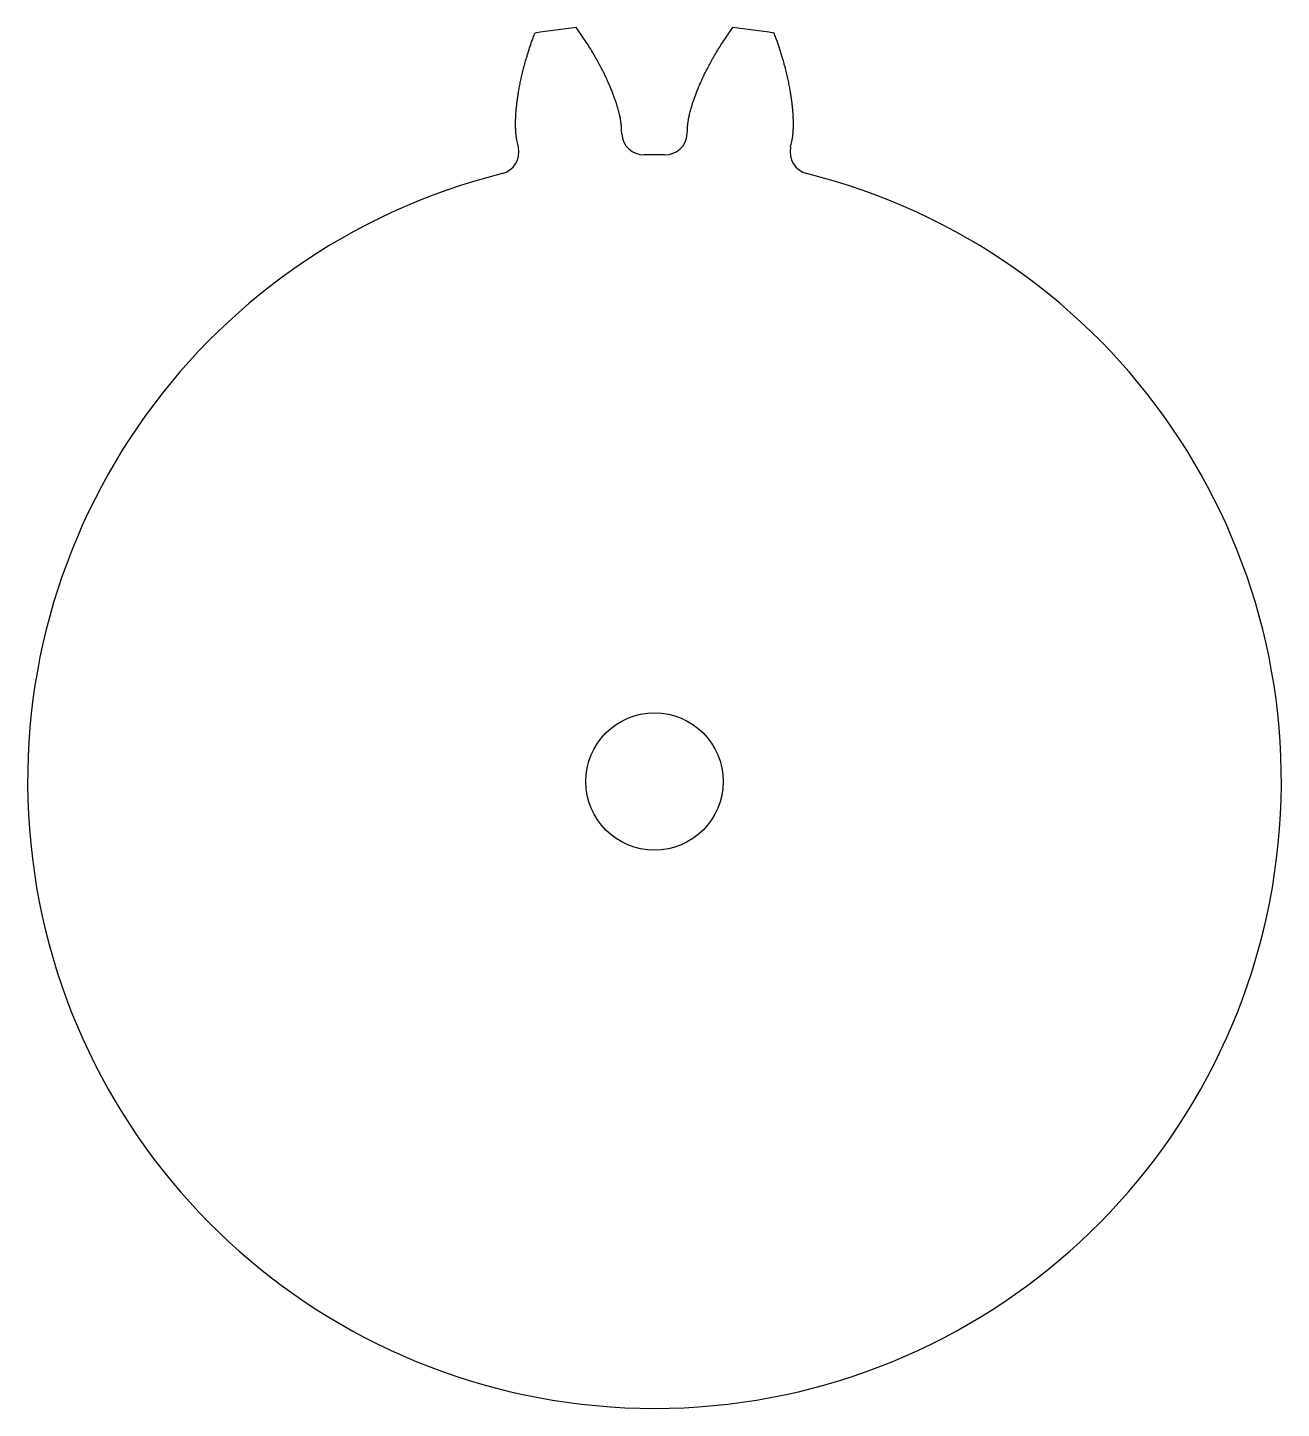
# Model space of a CAD drawing. Extents: x 36.3 to 63.7, y 136.3 to 166.5.
import ezdxf

# ---------------------------------------------------------------- set-up
doc = ezdxf.new("R2010")
doc.units = 0
doc.header["$MEASUREMENT"] = 0
doc.layers.add('VISIBLE', color=7, linetype='CONTINUOUS')

msp = doc.modelspace()

# ---------------------------------------------------------------- linework, layer by layer
at = {"layer": 'VISIBLE'}
msp.add_circle((50, 150), 1.5, dxfattribs=at)
for centre, radius, start, end in [((50, 150), 16.552, 95.9238, 99.0762), ((50, 150), 16.552, 80.9238, 84.0762), ((49.77, 164.172), 0.486, 182.8937, 270.9291), ((50.23, 164.172), 0.486, 269.0709, 357.1063), ((46.554, 163.748), 0.486, 284.0709, 12.1063), ((53.446, 163.748), 0.486, 167.8937, 255.9291), ((50, 150), 13.687, 89.0709, 90.9291), ((50, 150), 13.687, 104.0709, 75.9291)]:
    msp.add_arc(centre, radius, start, end, dxfattribs=at)
for points in [[(49.285, 164.147), (49.279, 164.25), (49.275, 164.342), (49.274, 164.35), (49.272, 164.366), (49.27, 164.385), (49.266, 164.411), (49.261, 164.442), (49.254, 164.479), (49.246, 164.521), (49.235, 164.569), (49.222, 164.622), (49.207, 164.68), (49.188, 164.743), (49.167, 164.812), (49.143, 164.886), (49.115, 164.964), (49.083, 165.047), (49.048, 165.135), (49.009, 165.228), (48.966, 165.325), (48.918, 165.426), (48.866, 165.532), (48.809, 165.641), (48.747, 165.754), (48.679, 165.872), (48.607, 165.992), (48.529, 166.116), (48.446, 166.244), (48.366, 166.36), (48.313, 166.433), (48.292, 166.464)], [(50.715, 164.147), (50.721, 164.25), (50.725, 164.342), (50.726, 164.35), (50.728, 164.366), (50.73, 164.385), (50.734, 164.411), (50.739, 164.442), (50.746, 164.479), (50.754, 164.521), (50.765, 164.569), (50.778, 164.622), (50.793, 164.68), (50.812, 164.743), (50.833, 164.812), (50.857, 164.886), (50.885, 164.964), (50.917, 165.047), (50.952, 165.135), (50.991, 165.228), (51.034, 165.325), (51.082, 165.426), (51.134, 165.532), (51.191, 165.641), (51.253, 165.754), (51.321, 165.872), (51.393, 165.992), (51.471, 166.116), (51.554, 166.244), (51.634, 166.36), (51.687, 166.433), (51.708, 166.464)], [(47.029, 163.85), (47.008, 163.951), (46.989, 164.041), (46.988, 164.049), (46.985, 164.065), (46.982, 164.084), (46.979, 164.11), (46.976, 164.141), (46.973, 164.178), (46.97, 164.221), (46.968, 164.27), (46.967, 164.325), (46.967, 164.385), (46.968, 164.451), (46.971, 164.523), (46.975, 164.6), (46.982, 164.683), (46.991, 164.772), (47.002, 164.866), (47.016, 164.965), (47.033, 165.07), (47.053, 165.181), (47.076, 165.296), (47.103, 165.417), (47.133, 165.542), (47.168, 165.673), (47.206, 165.808), (47.25, 165.948), (47.297, 166.092), (47.344, 166.225), (47.376, 166.31), (47.389, 166.345)], [(52.971, 163.85), (52.992, 163.951), (53.011, 164.041), (53.012, 164.049), (53.015, 164.065), (53.018, 164.084), (53.021, 164.11), (53.024, 164.141), (53.027, 164.178), (53.03, 164.221), (53.032, 164.27), (53.033, 164.325), (53.033, 164.385), (53.032, 164.451), (53.029, 164.523), (53.025, 164.6), (53.018, 164.683), (53.009, 164.772), (52.998, 164.866), (52.984, 164.965), (52.967, 165.07), (52.947, 165.181), (52.924, 165.296), (52.897, 165.417), (52.867, 165.542), (52.832, 165.673), (52.794, 165.808), (52.75, 165.948), (52.703, 166.092), (52.656, 166.225), (52.624, 166.31), (52.611, 166.345)]]:
    msp.add_open_spline(points, degree=3, knots=[0.0524829, 0.0524829, 0.0524829, 0.0524829, 0.0947191, 0.1054354, 0.1192701, 0.1356394, 0.1542005, 0.1747206, 0.1970283, 0.2209906, 0.2465004, 0.2734691, 0.3018217, 0.3314937, 0.3624289, 0.3945777, 0.4278959, 0.4623439, 0.4978857, 0.5344887, 0.572123, 0.6107611, 0.6503774, 0.6909486, 0.7324525, 0.7748687, 0.818178, 0.8623622, 0.9074046, 0.9532889, 0.9850888, 0.9850888, 0.9850888, 0.9850888], dxfattribs=at)

doc.saveas('drawing.dxf')
